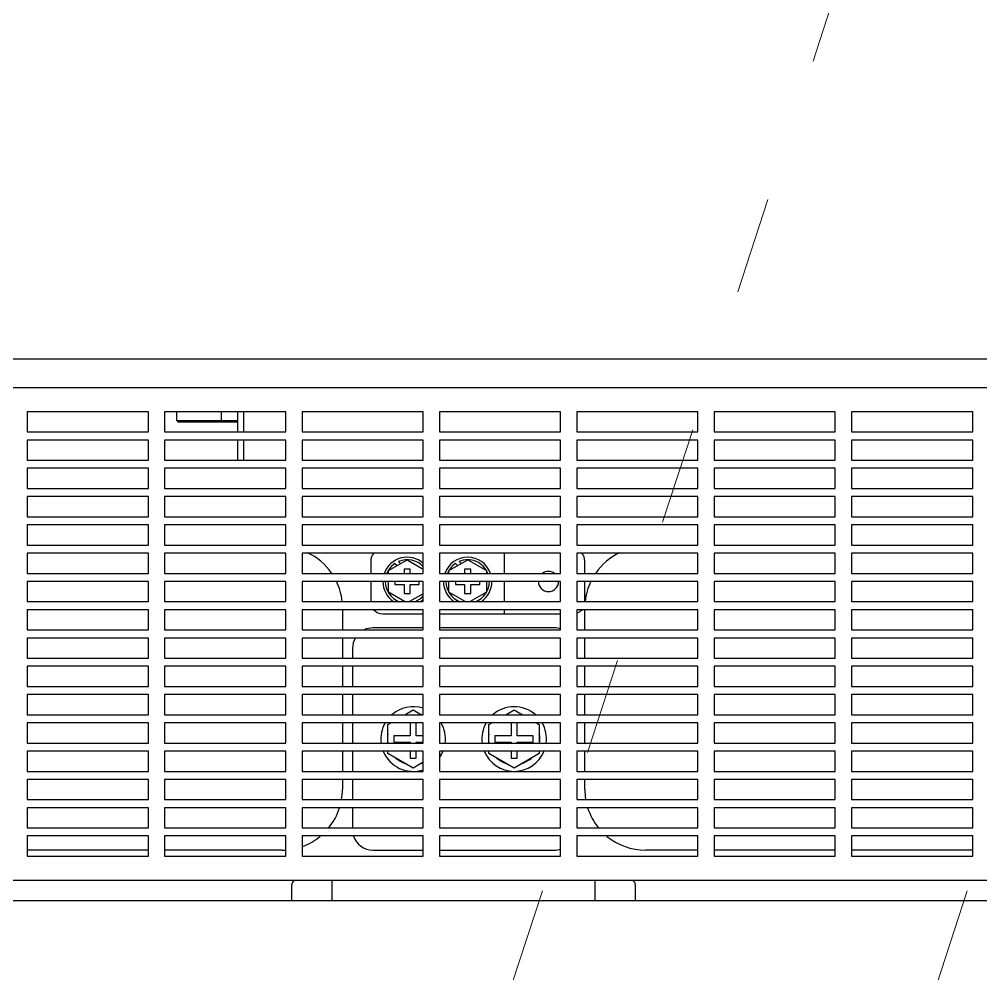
# Model space of a CAD drawing. Extents: x 61367 to 140945, y -1257 to 25588.
# Drawn here: x 93661.9 to 93899.9, y 18203 to 18439.2 of the extents above; entities that cross this region are included whole.
import ezdxf

# ---------------------------------------------------------------- set-up
doc = ezdxf.new("R2010")
doc.units = 0
doc.header["$MEASUREMENT"] = 0
doc.linetypes.add('ACAD_ISO03W100', pattern=[30, 12, -18])
doc.layers.get('0').update_dxf_attribs({"linetype": 'CONTINUOUS'})
for name, color, linetype in [('2401-00258-M8-20HWMC_0', 7, 'CONTINUOUS'), ('2401-00300-M6-16HWMC_0', 7, 'CONTINUOUS'), ('2403-00027_S-M6-0_0', 7, 'CONTINUOUS'), ('4212-62832_1_0', 7, 'CONTINUOUS'), ('4212-88600-2_1_0', 7, 'CONTINUOUS'), ('4212-88600-2_2_0', 7, 'CONTINUOUS'), ('4215-06933_0', 7, 'CONTINUOUS'), ('4215-06934_0', 7, 'CONTINUOUS'), ('4215-07850_1_0', 7, 'CONTINUOUS')]:
    doc.layers.add(name, color=color, linetype=linetype)
doc.layers.add('THICK', color=7, linetype='CONTINUOUS', lineweight=0)

# ---------------------------------------------------------------- blocks, each defined once
blk = doc.blocks.new('ETRYRTERRTERWDDASW')
at = {"layer": 'THICK', "color": 1, "linetype": 'ACAD_ISO03W100', "ltscale": 2}
for p, q in [((214128.38, 51356.57), (213334.9, 48924.57)), ((214233.57, 51356.57), (213440.09, 48924.57))]:
    blk.add_line(p, q, dxfattribs=at)
blk = doc.blocks.new('RYHTHYT')
at = {"layer": '2401-00258-M8-20HWMC_0', "color": 7, "linetype": 'Continuous'}
for p, q in [((-32932.05, -69676.16), (-32929.99, -69674.97)), ((-32929.99, -69674.97), (-32927.93, -69676.16)), ((-32907.05, -69676.16), (-32904.99, -69674.97)), ((-32904.99, -69674.97), (-32902.93, -69676.16)), ((-32936.21, -69678.57), (-32935.51, -69678.16)), ((-32936.21, -69683.16), (-32936.21, -69678.57)), ((-32930.74, -69678.16), (-32930.74, -69681.41)), ((-32929.24, -69681.41), (-32929.24, -69678.16)), ((-32911.21, -69678.57), (-32910.51, -69678.16)), ((-32911.21, -69683.16), (-32911.21, -69678.57)), ((-32905.74, -69678.16), (-32905.74, -69681.41)), ((-32904.24, -69681.41), (-32904.24, -69678.16)), ((-32899.46, -69678.16), (-32898.76, -69678.57)), ((-32898.76, -69678.57), (-32898.76, -69683.16)), ((-32930.74, -69681.41), (-32934.74, -69681.41)), ((-32934.74, -69681.41), (-32934.74, -69682.91)), ((-32927.49, -69681.41), (-32929.24, -69681.41)), ((-32905.74, -69681.41), (-32909.74, -69681.41)), ((-32909.74, -69681.41), (-32909.74, -69682.91)), ((-32900.24, -69681.41), (-32904.24, -69681.41)), ((-32900.24, -69682.91), (-32900.24, -69681.41)), ((-32934.74, -69682.91), (-32930.74, -69682.91)), ((-32930.74, -69682.91), (-32930.74, -69683.16)), ((-32929.24, -69682.91), (-32927.49, -69682.91)), ((-32929.24, -69683.16), (-32929.24, -69682.91)), ((-32909.74, -69682.91), (-32905.74, -69682.91)), ((-32905.74, -69682.91), (-32905.74, -69683.16)), ((-32904.24, -69682.91), (-32900.24, -69682.91)), ((-32904.24, -69683.16), (-32904.24, -69682.91)), ((-32936.21, -69685.76), (-32936.21, -69685.16)), ((-32929.99, -69689.35), (-32936.21, -69685.76)), ((-32930.74, -69685.16), (-32930.74, -69686.91)), ((-32929.24, -69686.91), (-32929.24, -69685.16)), ((-32911.21, -69685.76), (-32911.21, -69685.16)), ((-32904.99, -69689.35), (-32911.21, -69685.76)), ((-32905.74, -69685.16), (-32905.74, -69686.91)), ((-32898.76, -69685.76), (-32904.99, -69689.35)), ((-32904.24, -69686.91), (-32904.24, -69685.16)), ((-32898.76, -69685.16), (-32898.76, -69685.76)), ((-32930.74, -69686.91), (-32929.24, -69686.91)), ((-32927.49, -69687.91), (-32929.99, -69689.35)), ((-32905.74, -69686.91), (-32904.24, -69686.91))]:
    blk.add_line(p, q, dxfattribs=at)
for centre, radius, start, end in [((-32929.99, -69682.16), 8, 71.7652, 131.3046), ((-32904.99, -69682.16), 8, 48.6954, 131.3046), ((-32929.99, -69682.16), 6.37, 70.7029, 71.9647), ((-32904.99, -69682.16), 6.37, 70.7029, 71.9647), ((-32929.99, -69682.16), 8, 149.9582, 187.1863), ((-32929.99, -69682.16), 8, 352.8137, 30.0418), ((-32904.99, -69682.16), 8, 149.9582, 187.1863), ((-32904.99, -69682.16), 8, 352.8137, 30.0418), ((-32929.99, -69682.16), 6.37, 168.0353, 189.0483), ((-32904.99, -69682.16), 6.37, 168.0353, 189.0483), ((-32904.99, -69682.16), 6.37, 350.9517, 11.9647), ((-32929.99, -69682.16), 8, 202.0565, 288.2348), ((-32929.99, -69682.16), 8, 324.5271, 337.9435), ((-32904.99, -69682.16), 8, 202.0565, 337.9435), ((-32929.99, -69682.16), 6.37, 228.0353, 251.9647), ((-32929.99, -69682.16), 6.37, 288.0353, 293.1878), ((-32904.99, -69682.16), 6.37, 228.0353, 251.9647), ((-32904.99, -69682.16), 6.37, 288.0353, 311.9647)]:
    blk.add_arc(centre, radius, start, end, dxfattribs=at)
at = {"layer": '2401-00300-M6-16HWMC_0', "color": 7, "linetype": 'Continuous'}
for p, q in [((-32936.12, -69640.49), (-32931.49, -69637.81)), ((-32934.5, -69638.71), (-32933.97, -69639.24)), ((-32933.08, -69638.73), (-32933.59, -69638.22)), ((-32931.49, -69637.81), (-32927.49, -69640.12)), ((-32921.12, -69640.49), (-32916.49, -69637.81)), ((-32919.5, -69638.71), (-32918.97, -69639.24)), ((-32918.08, -69638.73), (-32918.59, -69638.22)), ((-32916.49, -69637.81), (-32911.85, -69640.49)), ((-32936.12, -69641.16), (-32936.12, -69640.49)), ((-32930.74, -69640.16), (-32932.24, -69640.16)), ((-32932.24, -69640.16), (-32932.24, -69641.16)), ((-32930.74, -69641.16), (-32930.74, -69640.16)), ((-32921.12, -69641.16), (-32921.12, -69640.49)), ((-32915.74, -69640.16), (-32917.24, -69640.16)), ((-32917.24, -69640.16), (-32917.24, -69641.16)), ((-32915.74, -69641.16), (-32915.74, -69640.16)), ((-32911.85, -69640.49), (-32911.85, -69641.16)), ((-32936.12, -69645.84), (-32936.12, -69643.16)), ((-32934.49, -69643.16), (-32934.49, -69643.91)), ((-32928.49, -69643.91), (-32928.49, -69643.16)), ((-32921.12, -69645.84), (-32921.12, -69643.16)), ((-32919.49, -69643.16), (-32919.49, -69643.91)), ((-32913.49, -69643.91), (-32913.49, -69643.16)), ((-32911.85, -69643.16), (-32911.85, -69645.84)), ((-32932.1, -69648.16), (-32936.12, -69645.84)), ((-32934.49, -69643.91), (-32932.24, -69643.91)), ((-32932.24, -69643.91), (-32932.24, -69646.16)), ((-32930.74, -69643.91), (-32928.49, -69643.91)), ((-32930.74, -69646.16), (-32930.74, -69643.91)), ((-32917.1, -69648.16), (-32921.12, -69645.84)), ((-32919.49, -69643.91), (-32917.24, -69643.91)), ((-32917.24, -69643.91), (-32917.24, -69646.16)), ((-32911.85, -69645.84), (-32915.87, -69648.16)), ((-32915.74, -69643.91), (-32913.49, -69643.91)), ((-32915.74, -69646.16), (-32915.74, -69643.91)), ((-32932.24, -69646.16), (-32930.74, -69646.16)), ((-32927.49, -69646.21), (-32930.87, -69648.16)), ((-32917.24, -69646.16), (-32915.74, -69646.16))]:
    blk.add_line(p, q, dxfattribs=at)
for centre, radius, start, end in [((-32931.49, -69643.16), 6, 48.1287, 160.4814), ((-32931.49, -69643.16), 5.38, 124.1123, 158.1195), ((-32931.49, -69643.16), 5.38, 41.7983, 112.9799), ((-32916.49, -69643.16), 6, 19.5186, 160.4814), ((-32916.49, -69643.16), 5.38, 124.1123, 158.1195), ((-32916.49, -69643.16), 5.38, 21.8854, 112.9799), ((-32931.49, -69643.16), 6, 180, 236.5861), ((-32931.49, -69643.16), 5.38, 180, 248.8139), ((-32916.49, -69643.16), 6, 180, 236.5861), ((-32916.49, -69643.16), 5.38, 180, 248.8139), ((-32916.49, -69643.16), 5.38, 291.1735, 0), ((-32916.49, -69643.16), 6, 303.4139, 0), ((-32931.49, -69643.16), 5.38, 291.1735, 318.1391), ((-32931.49, -69643.16), 6, 303.4139, 311.8713)]:
    blk.add_arc(centre, radius, start, end, dxfattribs=at)
at = {"layer": '2403-00027_S-M6-0_0', "color": 7, "linetype": 'Continuous'}
for p, q in [((-32988.51, -69603.36), (-32988.51, -69601.16)), ((-32977.46, -69603.36), (-32977.46, -69601.16)), ((-32988.51, -69603.36), (-32977.46, -69603.36)), ((-32988.51, -69603.36), (-32988.21, -69603.66)), ((-32988.21, -69603.66), (-32977.76, -69603.66)), ((-32977.46, -69603.36), (-32977.76, -69603.66)), ((-32977.76, -69603.66), (-32973.49, -69603.66)), ((-32977.46, -69603.36), (-32973.49, -69603.36))]:
    blk.add_line(p, q, dxfattribs=at)
at = {"layer": '4212-62832_1_0', "color": 7, "linetype": 'Continuous'}
blk.add_line((-32610.19, -69588.16), (-33444.79, -69588.16), dxfattribs=at)
at = {"layer": '4212-88600-2_1_0', "color": 7, "linetype": 'Continuous'}
for p, q in [((-32947.49, -69650.16), (-32947.49, -69655.16)), ((-32887.49, -69655.16), (-32887.49, -69650.16)), ((-32947.49, -69657.16), (-32947.49, -69662.16)), ((-32887.49, -69662.16), (-32887.49, -69657.16)), ((-32947.49, -69664.16), (-32947.49, -69669.16)), ((-32887.49, -69669.16), (-32887.49, -69664.16)), ((-32947.49, -69671.16), (-32947.49, -69676.16)), ((-32887.49, -69676.16), (-32887.49, -69671.16)), ((-32947.49, -69678.16), (-32947.49, -69683.16)), ((-32887.49, -69683.16), (-32887.49, -69678.16)), ((-32947.49, -69685.16), (-32947.49, -69690.16)), ((-32887.49, -69690.16), (-32887.49, -69685.16)), ((-32947.49, -69692.16), (-32947.49, -69694.66)), ((-32887.49, -69694.66), (-32887.49, -69692.16)), ((-32995.49, -69709.66), (-33025.49, -69709.66)), ((-32962.49, -69709.66), (-32991.49, -69709.66)), ((-32859.49, -69709.66), (-32872.49, -69709.66)), ((-32825.49, -69709.66), (-32855.49, -69709.66)), ((-32791.49, -69709.66), (-32821.49, -69709.66)), ((-32949.99, -69722.16), (-32949.99, -69717.16)), ((-32884.99, -69717.16), (-32884.99, -69722.16)), ((-32959.99, -69722.16), (-32959.99, -69718.16)), ((-32874.99, -69718.16), (-32874.99, -69722.16)), ((-33389.49, -69722.16), (-32665.49, -69722.16))]:
    blk.add_line(p, q, dxfattribs=at)
for centre, start, end in [((-32962.49, -69649.66), 34.815, 65.0889), ((-32872.49, -69649.66), 114.9111, 145.185), ((-32962.49, -69649.66), 5.8604, 25.8691), ((-32872.49, -69649.66), 154.1309, 174.1396), ((-32962.49, -69694.66), 350.2878, 0), ((-32872.49, -69694.66), 180, 189.7122), ((-32962.49, -69694.66), 320.3318, 342.4548), ((-32872.49, -69694.66), 197.5452, 219.6682), ((-32962.49, -69694.66), 289.6203, 309.3884), ((-32872.49, -69694.66), 230.6116, 270), ((-32962.49, -69694.66), 270, 273.92)]:
    blk.add_arc(centre, 15, start, end, dxfattribs=at)
for centre, start_param, end_param in [((-32958.99, -69718.16), 1.651081, 3.141593), ((-32875.99, -69718.16), 0, 1.490511)]:
    blk.add_ellipse(centre, major_axis=(1, 0), ratio=1, start_param=start_param, end_param=end_param, dxfattribs=at)
at = {"layer": '4212-88600-2_2_0', "color": 7, "linetype": 'Continuous'}
for p, q in [((-32927.49, -69654.66), (-32939.99, -69654.66)), ((-32894.99, -69654.66), (-32923.49, -69654.66)), ((-32944.99, -69659.66), (-32944.99, -69662.16)), ((-32944.99, -69664.16), (-32944.99, -69669.16)), ((-32944.99, -69671.16), (-32944.99, -69676.16)), ((-32944.99, -69678.16), (-32944.99, -69683.16)), ((-32944.99, -69685.16), (-32944.99, -69690.16)), ((-32944.99, -69692.16), (-32944.99, -69697.16)), ((-32944.99, -69699.16), (-32944.99, -69704.16)), ((-32939.99, -69709.66), (-32927.49, -69709.66)), ((-32923.49, -69709.66), (-32894.99, -69709.66))]:
    blk.add_line(p, q, dxfattribs=at)
for centre, start, end in [((-32939.99, -69659.66), 90, 114.9111), ((-32894.99, -69659.66), 72.4548, 90), ((-32939.99, -69659.66), 150, 180), ((-32939.99, -69704.66), 197.5452, 270), ((-32894.99, -69704.66), 270, 287.5452)]:
    blk.add_arc(centre, 5, start, end, dxfattribs=at)
at = {"layer": '4215-06933_0', "color": 7, "linetype": 'Continuous'}
for p, q in [((-32907.49, -69636.16), (-32907.49, -69641.16)), ((-32940.49, -69638.16), (-32940.49, -69641.16)), ((-32887.49, -69641.16), (-32887.49, -69638.16)), ((-32940.49, -69643.16), (-32940.49, -69648.16)), ((-32907.49, -69643.16), (-32907.49, -69648.16)), ((-32887.49, -69648.16), (-32887.49, -69643.16)), ((-32907.49, -69650.16), (-32907.49, -69651.16)), ((-32937.49, -69651.16), (-32927.49, -69651.16)), ((-32923.49, -69651.16), (-32893.49, -69651.16))]:
    blk.add_line(p, q, dxfattribs=at)
for centre, radius, start, end in [((-32937.49, -69638.16), 3, 137.9125, 180), ((-32890.49, -69638.16), 3, 0, 42.0875), ((-32896.49, -69643.16), 2.5, 53.277, 126.723), ((-32896.49, -69643.16), 2.5, 180, 0), ((-32937.49, -69648.16), 3, 222.0875, 270), ((-32890.49, -69648.16), 3, 289.6203, 317.9125)]:
    blk.add_arc(centre, radius, start, end, dxfattribs=at)
at = {"layer": '4215-06934_0', "color": 7, "linetype": 'Continuous'}
for p, q in [((-33447.49, -69595.16), (-32607.49, -69595.16)), ((-32995.49, -69601.16), (-33025.49, -69601.16)), ((-33025.49, -69601.16), (-33025.49, -69606.16)), ((-32995.49, -69606.16), (-32995.49, -69601.16)), ((-32961.49, -69601.16), (-32991.49, -69601.16)), ((-32991.49, -69601.16), (-32991.49, -69606.16)), ((-32961.49, -69606.16), (-32961.49, -69601.16)), ((-32927.49, -69601.16), (-32957.49, -69601.16)), ((-32957.49, -69601.16), (-32957.49, -69606.16)), ((-32927.49, -69606.16), (-32927.49, -69601.16)), ((-32893.49, -69601.16), (-32923.49, -69601.16)), ((-32923.49, -69601.16), (-32923.49, -69606.16)), ((-32893.49, -69606.16), (-32893.49, -69601.16)), ((-32859.49, -69601.16), (-32889.49, -69601.16)), ((-32889.49, -69601.16), (-32889.49, -69606.16)), ((-32859.49, -69606.16), (-32859.49, -69601.16)), ((-32825.49, -69601.16), (-32855.49, -69601.16)), ((-32855.49, -69601.16), (-32855.49, -69606.16)), ((-32825.49, -69606.16), (-32825.49, -69601.16)), ((-32791.49, -69601.16), (-32821.49, -69601.16)), ((-32821.49, -69601.16), (-32821.49, -69606.16)), ((-32791.49, -69606.16), (-32791.49, -69601.16)), ((-33025.49, -69606.16), (-32995.49, -69606.16)), ((-32991.49, -69606.16), (-32961.49, -69606.16)), ((-32957.49, -69606.16), (-32927.49, -69606.16)), ((-32923.49, -69606.16), (-32893.49, -69606.16)), ((-32889.49, -69606.16), (-32859.49, -69606.16)), ((-32855.49, -69606.16), (-32825.49, -69606.16)), ((-32821.49, -69606.16), (-32791.49, -69606.16)), ((-32995.49, -69608.16), (-33025.49, -69608.16)), ((-33025.49, -69608.16), (-33025.49, -69613.16)), ((-32995.49, -69613.16), (-32995.49, -69608.16)), ((-32961.49, -69608.16), (-32991.49, -69608.16)), ((-32991.49, -69608.16), (-32991.49, -69613.16)), ((-32961.49, -69613.16), (-32961.49, -69608.16)), ((-32927.49, -69608.16), (-32957.49, -69608.16)), ((-32957.49, -69608.16), (-32957.49, -69613.16)), ((-32927.49, -69613.16), (-32927.49, -69608.16)), ((-32893.49, -69608.16), (-32923.49, -69608.16)), ((-32923.49, -69608.16), (-32923.49, -69613.16)), ((-32893.49, -69613.16), (-32893.49, -69608.16)), ((-32859.49, -69608.16), (-32889.49, -69608.16)), ((-32889.49, -69608.16), (-32889.49, -69613.16)), ((-32859.49, -69613.16), (-32859.49, -69608.16)), ((-32825.49, -69608.16), (-32855.49, -69608.16)), ((-32855.49, -69608.16), (-32855.49, -69613.16)), ((-32825.49, -69613.16), (-32825.49, -69608.16)), ((-32791.49, -69608.16), (-32821.49, -69608.16)), ((-32821.49, -69608.16), (-32821.49, -69613.16)), ((-32791.49, -69613.16), (-32791.49, -69608.16)), ((-33025.49, -69613.16), (-32995.49, -69613.16)), ((-32991.49, -69613.16), (-32961.49, -69613.16)), ((-32957.49, -69613.16), (-32927.49, -69613.16)), ((-32923.49, -69613.16), (-32893.49, -69613.16)), ((-32889.49, -69613.16), (-32859.49, -69613.16)), ((-32855.49, -69613.16), (-32825.49, -69613.16)), ((-32821.49, -69613.16), (-32791.49, -69613.16)), ((-32995.49, -69615.16), (-33025.49, -69615.16)), ((-33025.49, -69615.16), (-33025.49, -69620.16)), ((-32995.49, -69620.16), (-32995.49, -69615.16)), ((-32961.49, -69615.16), (-32991.49, -69615.16)), ((-32991.49, -69615.16), (-32991.49, -69620.16)), ((-32961.49, -69620.16), (-32961.49, -69615.16)), ((-32927.49, -69615.16), (-32957.49, -69615.16)), ((-32957.49, -69615.16), (-32957.49, -69620.16)), ((-32927.49, -69620.16), (-32927.49, -69615.16)), ((-32893.49, -69615.16), (-32923.49, -69615.16)), ((-32923.49, -69615.16), (-32923.49, -69620.16)), ((-32893.49, -69620.16), (-32893.49, -69615.16)), ((-32859.49, -69615.16), (-32889.49, -69615.16)), ((-32889.49, -69615.16), (-32889.49, -69620.16)), ((-32859.49, -69620.16), (-32859.49, -69615.16)), ((-32825.49, -69615.16), (-32855.49, -69615.16)), ((-32855.49, -69615.16), (-32855.49, -69620.16)), ((-32825.49, -69620.16), (-32825.49, -69615.16)), ((-32791.49, -69615.16), (-32821.49, -69615.16)), ((-32821.49, -69615.16), (-32821.49, -69620.16)), ((-32791.49, -69620.16), (-32791.49, -69615.16)), ((-33025.49, -69620.16), (-32995.49, -69620.16)), ((-32991.49, -69620.16), (-32961.49, -69620.16)), ((-32957.49, -69620.16), (-32927.49, -69620.16)), ((-32923.49, -69620.16), (-32893.49, -69620.16)), ((-32889.49, -69620.16), (-32859.49, -69620.16)), ((-32855.49, -69620.16), (-32825.49, -69620.16)), ((-32821.49, -69620.16), (-32791.49, -69620.16)), ((-32995.49, -69622.16), (-33025.49, -69622.16)), ((-33025.49, -69622.16), (-33025.49, -69627.16)), ((-32995.49, -69627.16), (-32995.49, -69622.16)), ((-32961.49, -69622.16), (-32991.49, -69622.16)), ((-32991.49, -69622.16), (-32991.49, -69627.16)), ((-32961.49, -69627.16), (-32961.49, -69622.16)), ((-32927.49, -69622.16), (-32957.49, -69622.16)), ((-32957.49, -69622.16), (-32957.49, -69627.16)), ((-32927.49, -69627.16), (-32927.49, -69622.16)), ((-32893.49, -69622.16), (-32923.49, -69622.16)), ((-32923.49, -69622.16), (-32923.49, -69627.16)), ((-32893.49, -69627.16), (-32893.49, -69622.16)), ((-32859.49, -69622.16), (-32889.49, -69622.16)), ((-32889.49, -69622.16), (-32889.49, -69627.16)), ((-32859.49, -69627.16), (-32859.49, -69622.16)), ((-32825.49, -69622.16), (-32855.49, -69622.16)), ((-32855.49, -69622.16), (-32855.49, -69627.16)), ((-32825.49, -69627.16), (-32825.49, -69622.16)), ((-32791.49, -69622.16), (-32821.49, -69622.16)), ((-32821.49, -69622.16), (-32821.49, -69627.16)), ((-32791.49, -69627.16), (-32791.49, -69622.16)), ((-33025.49, -69627.16), (-32995.49, -69627.16)), ((-32995.49, -69629.16), (-33025.49, -69629.16)), ((-33025.49, -69629.16), (-33025.49, -69634.16)), ((-32995.49, -69634.16), (-32995.49, -69629.16)), ((-32991.49, -69627.16), (-32961.49, -69627.16)), ((-32961.49, -69629.16), (-32991.49, -69629.16)), ((-32991.49, -69629.16), (-32991.49, -69634.16)), ((-32961.49, -69634.16), (-32961.49, -69629.16)), ((-32957.49, -69627.16), (-32927.49, -69627.16)), ((-32927.49, -69629.16), (-32957.49, -69629.16)), ((-32957.49, -69629.16), (-32957.49, -69634.16)), ((-32927.49, -69634.16), (-32927.49, -69629.16)), ((-32923.49, -69627.16), (-32893.49, -69627.16)), ((-32893.49, -69629.16), (-32923.49, -69629.16)), ((-32923.49, -69629.16), (-32923.49, -69634.16)), ((-32893.49, -69634.16), (-32893.49, -69629.16)), ((-32889.49, -69627.16), (-32859.49, -69627.16)), ((-32859.49, -69629.16), (-32889.49, -69629.16)), ((-32889.49, -69629.16), (-32889.49, -69634.16)), ((-32859.49, -69634.16), (-32859.49, -69629.16)), ((-32855.49, -69627.16), (-32825.49, -69627.16)), ((-32825.49, -69629.16), (-32855.49, -69629.16)), ((-32855.49, -69629.16), (-32855.49, -69634.16)), ((-32825.49, -69634.16), (-32825.49, -69629.16)), ((-32821.49, -69627.16), (-32791.49, -69627.16)), ((-32791.49, -69629.16), (-32821.49, -69629.16)), ((-32821.49, -69629.16), (-32821.49, -69634.16)), ((-32791.49, -69634.16), (-32791.49, -69629.16)), ((-33025.49, -69634.16), (-32995.49, -69634.16)), ((-32995.49, -69636.16), (-33025.49, -69636.16)), ((-33025.49, -69636.16), (-33025.49, -69641.16)), ((-32995.49, -69641.16), (-32995.49, -69636.16)), ((-32991.49, -69634.16), (-32961.49, -69634.16)), ((-32961.49, -69636.16), (-32991.49, -69636.16)), ((-32991.49, -69636.16), (-32991.49, -69641.16)), ((-32961.49, -69641.16), (-32961.49, -69636.16)), ((-32957.49, -69634.16), (-32927.49, -69634.16)), ((-32927.49, -69636.16), (-32957.49, -69636.16)), ((-32957.49, -69636.16), (-32957.49, -69641.16)), ((-32927.49, -69641.16), (-32927.49, -69636.16)), ((-32923.49, -69634.16), (-32893.49, -69634.16)), ((-32893.49, -69636.16), (-32923.49, -69636.16)), ((-32923.49, -69636.16), (-32923.49, -69641.16)), ((-32893.49, -69641.16), (-32893.49, -69636.16)), ((-32889.49, -69634.16), (-32859.49, -69634.16)), ((-32859.49, -69636.16), (-32889.49, -69636.16)), ((-32889.49, -69636.16), (-32889.49, -69641.16)), ((-32859.49, -69641.16), (-32859.49, -69636.16)), ((-32855.49, -69634.16), (-32825.49, -69634.16)), ((-32825.49, -69636.16), (-32855.49, -69636.16)), ((-32855.49, -69636.16), (-32855.49, -69641.16)), ((-32825.49, -69641.16), (-32825.49, -69636.16)), ((-32821.49, -69634.16), (-32791.49, -69634.16)), ((-32791.49, -69636.16), (-32821.49, -69636.16)), ((-32821.49, -69636.16), (-32821.49, -69641.16)), ((-32791.49, -69641.16), (-32791.49, -69636.16)), ((-33025.49, -69641.16), (-32995.49, -69641.16)), ((-32991.49, -69641.16), (-32961.49, -69641.16)), ((-32957.49, -69641.16), (-32927.49, -69641.16)), ((-32923.49, -69641.16), (-32893.49, -69641.16)), ((-32889.49, -69641.16), (-32859.49, -69641.16)), ((-32855.49, -69641.16), (-32825.49, -69641.16)), ((-32821.49, -69641.16), (-32791.49, -69641.16)), ((-32995.49, -69643.16), (-33025.49, -69643.16)), ((-33025.49, -69643.16), (-33025.49, -69648.16)), ((-32995.49, -69648.16), (-32995.49, -69643.16)), ((-32961.49, -69643.16), (-32991.49, -69643.16)), ((-32991.49, -69643.16), (-32991.49, -69648.16)), ((-32961.49, -69648.16), (-32961.49, -69643.16)), ((-32927.49, -69643.16), (-32957.49, -69643.16)), ((-32957.49, -69643.16), (-32957.49, -69648.16)), ((-32927.49, -69648.16), (-32927.49, -69643.16)), ((-32893.49, -69643.16), (-32923.49, -69643.16)), ((-32923.49, -69643.16), (-32923.49, -69648.16)), ((-32893.49, -69648.16), (-32893.49, -69643.16)), ((-32859.49, -69643.16), (-32889.49, -69643.16)), ((-32889.49, -69643.16), (-32889.49, -69648.16)), ((-32859.49, -69648.16), (-32859.49, -69643.16)), ((-32825.49, -69643.16), (-32855.49, -69643.16)), ((-32855.49, -69643.16), (-32855.49, -69648.16)), ((-32825.49, -69648.16), (-32825.49, -69643.16)), ((-32791.49, -69643.16), (-32821.49, -69643.16)), ((-32821.49, -69643.16), (-32821.49, -69648.16)), ((-32791.49, -69648.16), (-32791.49, -69643.16)), ((-33025.49, -69648.16), (-32995.49, -69648.16)), ((-32991.49, -69648.16), (-32961.49, -69648.16)), ((-32957.49, -69648.16), (-32927.49, -69648.16)), ((-32923.49, -69648.16), (-32893.49, -69648.16)), ((-32889.49, -69648.16), (-32859.49, -69648.16)), ((-32855.49, -69648.16), (-32825.49, -69648.16)), ((-32821.49, -69648.16), (-32791.49, -69648.16)), ((-32995.49, -69650.16), (-33025.49, -69650.16)), ((-33025.49, -69650.16), (-33025.49, -69655.16)), ((-32995.49, -69655.16), (-32995.49, -69650.16)), ((-32961.49, -69650.16), (-32991.49, -69650.16)), ((-32991.49, -69650.16), (-32991.49, -69655.16)), ((-32961.49, -69655.16), (-32961.49, -69650.16)), ((-32927.49, -69650.16), (-32957.49, -69650.16)), ((-32957.49, -69650.16), (-32957.49, -69655.16)), ((-32927.49, -69655.16), (-32927.49, -69650.16)), ((-32893.49, -69650.16), (-32923.49, -69650.16)), ((-32923.49, -69650.16), (-32923.49, -69655.16)), ((-32893.49, -69655.16), (-32893.49, -69650.16)), ((-32859.49, -69650.16), (-32889.49, -69650.16)), ((-32889.49, -69650.16), (-32889.49, -69655.16)), ((-32859.49, -69655.16), (-32859.49, -69650.16)), ((-32825.49, -69650.16), (-32855.49, -69650.16)), ((-32855.49, -69650.16), (-32855.49, -69655.16)), ((-32825.49, -69655.16), (-32825.49, -69650.16)), ((-32791.49, -69650.16), (-32821.49, -69650.16)), ((-32821.49, -69650.16), (-32821.49, -69655.16)), ((-32791.49, -69655.16), (-32791.49, -69650.16)), ((-33025.49, -69655.16), (-32995.49, -69655.16)), ((-32991.49, -69655.16), (-32961.49, -69655.16)), ((-32957.49, -69655.16), (-32927.49, -69655.16)), ((-32923.49, -69655.16), (-32893.49, -69655.16)), ((-32889.49, -69655.16), (-32859.49, -69655.16)), ((-32855.49, -69655.16), (-32825.49, -69655.16)), ((-32821.49, -69655.16), (-32791.49, -69655.16)), ((-32995.49, -69657.16), (-33025.49, -69657.16)), ((-33025.49, -69657.16), (-33025.49, -69662.16)), ((-32995.49, -69662.16), (-32995.49, -69657.16)), ((-32961.49, -69657.16), (-32991.49, -69657.16)), ((-32991.49, -69657.16), (-32991.49, -69662.16)), ((-32961.49, -69662.16), (-32961.49, -69657.16)), ((-32927.49, -69657.16), (-32957.49, -69657.16)), ((-32957.49, -69657.16), (-32957.49, -69662.16)), ((-32927.49, -69662.16), (-32927.49, -69657.16)), ((-32893.49, -69657.16), (-32923.49, -69657.16)), ((-32923.49, -69657.16), (-32923.49, -69662.16)), ((-32893.49, -69662.16), (-32893.49, -69657.16)), ((-32859.49, -69657.16), (-32889.49, -69657.16)), ((-32889.49, -69657.16), (-32889.49, -69662.16)), ((-32859.49, -69662.16), (-32859.49, -69657.16)), ((-32825.49, -69657.16), (-32855.49, -69657.16)), ((-32855.49, -69657.16), (-32855.49, -69662.16)), ((-32825.49, -69662.16), (-32825.49, -69657.16)), ((-32791.49, -69657.16), (-32821.49, -69657.16)), ((-32821.49, -69657.16), (-32821.49, -69662.16)), ((-32791.49, -69662.16), (-32791.49, -69657.16)), ((-33025.49, -69662.16), (-32995.49, -69662.16)), ((-32991.49, -69662.16), (-32961.49, -69662.16)), ((-32957.49, -69662.16), (-32927.49, -69662.16)), ((-32923.49, -69662.16), (-32893.49, -69662.16)), ((-32889.49, -69662.16), (-32859.49, -69662.16)), ((-32855.49, -69662.16), (-32825.49, -69662.16)), ((-32821.49, -69662.16), (-32791.49, -69662.16)), ((-32995.49, -69664.16), (-33025.49, -69664.16)), ((-33025.49, -69664.16), (-33025.49, -69669.16)), ((-32995.49, -69669.16), (-32995.49, -69664.16)), ((-32961.49, -69664.16), (-32991.49, -69664.16)), ((-32991.49, -69664.16), (-32991.49, -69669.16)), ((-32961.49, -69669.16), (-32961.49, -69664.16)), ((-32927.49, -69664.16), (-32957.49, -69664.16)), ((-32957.49, -69664.16), (-32957.49, -69669.16)), ((-32927.49, -69669.16), (-32927.49, -69664.16)), ((-32893.49, -69664.16), (-32923.49, -69664.16)), ((-32923.49, -69664.16), (-32923.49, -69669.16)), ((-32893.49, -69669.16), (-32893.49, -69664.16)), ((-32859.49, -69664.16), (-32889.49, -69664.16)), ((-32889.49, -69664.16), (-32889.49, -69669.16)), ((-32859.49, -69669.16), (-32859.49, -69664.16)), ((-32825.49, -69664.16), (-32855.49, -69664.16)), ((-32855.49, -69664.16), (-32855.49, -69669.16)), ((-32825.49, -69669.16), (-32825.49, -69664.16)), ((-32791.49, -69664.16), (-32821.49, -69664.16)), ((-32821.49, -69664.16), (-32821.49, -69669.16)), ((-32791.49, -69669.16), (-32791.49, -69664.16)), ((-33025.49, -69669.16), (-32995.49, -69669.16)), ((-32991.49, -69669.16), (-32961.49, -69669.16)), ((-32957.49, -69669.16), (-32927.49, -69669.16)), ((-32923.49, -69669.16), (-32893.49, -69669.16)), ((-32889.49, -69669.16), (-32859.49, -69669.16)), ((-32855.49, -69669.16), (-32825.49, -69669.16)), ((-32821.49, -69669.16), (-32791.49, -69669.16)), ((-32995.49, -69671.16), (-33025.49, -69671.16)), ((-33025.49, -69671.16), (-33025.49, -69676.16)), ((-32995.49, -69676.16), (-32995.49, -69671.16)), ((-32961.49, -69671.16), (-32991.49, -69671.16)), ((-32991.49, -69671.16), (-32991.49, -69676.16)), ((-32961.49, -69676.16), (-32961.49, -69671.16)), ((-32927.49, -69671.16), (-32957.49, -69671.16)), ((-32957.49, -69671.16), (-32957.49, -69676.16)), ((-32927.49, -69676.16), (-32927.49, -69671.16)), ((-32893.49, -69671.16), (-32923.49, -69671.16)), ((-32923.49, -69671.16), (-32923.49, -69676.16)), ((-32893.49, -69676.16), (-32893.49, -69671.16)), ((-32859.49, -69671.16), (-32889.49, -69671.16)), ((-32889.49, -69671.16), (-32889.49, -69676.16)), ((-32859.49, -69676.16), (-32859.49, -69671.16)), ((-32825.49, -69671.16), (-32855.49, -69671.16)), ((-32855.49, -69671.16), (-32855.49, -69676.16)), ((-32825.49, -69676.16), (-32825.49, -69671.16)), ((-32791.49, -69671.16), (-32821.49, -69671.16)), ((-32821.49, -69671.16), (-32821.49, -69676.16)), ((-32791.49, -69676.16), (-32791.49, -69671.16)), ((-33025.49, -69676.16), (-32995.49, -69676.16)), ((-32991.49, -69676.16), (-32961.49, -69676.16)), ((-32957.49, -69676.16), (-32927.49, -69676.16)), ((-32923.49, -69676.16), (-32893.49, -69676.16)), ((-32889.49, -69676.16), (-32859.49, -69676.16)), ((-32855.49, -69676.16), (-32825.49, -69676.16)), ((-32821.49, -69676.16), (-32791.49, -69676.16)), ((-32995.49, -69678.16), (-33025.49, -69678.16)), ((-33025.49, -69678.16), (-33025.49, -69683.16)), ((-32995.49, -69683.16), (-32995.49, -69678.16)), ((-32961.49, -69678.16), (-32991.49, -69678.16)), ((-32991.49, -69678.16), (-32991.49, -69683.16)), ((-32961.49, -69683.16), (-32961.49, -69678.16)), ((-32927.49, -69678.16), (-32957.49, -69678.16)), ((-32957.49, -69678.16), (-32957.49, -69683.16)), ((-32927.49, -69683.16), (-32927.49, -69678.16)), ((-32893.49, -69678.16), (-32923.49, -69678.16)), ((-32923.49, -69678.16), (-32923.49, -69683.16)), ((-32893.49, -69683.16), (-32893.49, -69678.16)), ((-32859.49, -69678.16), (-32889.49, -69678.16)), ((-32889.49, -69678.16), (-32889.49, -69683.16)), ((-32859.49, -69683.16), (-32859.49, -69678.16)), ((-32825.49, -69678.16), (-32855.49, -69678.16)), ((-32855.49, -69678.16), (-32855.49, -69683.16)), ((-32825.49, -69683.16), (-32825.49, -69678.16)), ((-32791.49, -69678.16), (-32821.49, -69678.16)), ((-32821.49, -69678.16), (-32821.49, -69683.16)), ((-32791.49, -69683.16), (-32791.49, -69678.16)), ((-33025.49, -69683.16), (-32995.49, -69683.16)), ((-32991.49, -69683.16), (-32961.49, -69683.16)), ((-32957.49, -69683.16), (-32927.49, -69683.16)), ((-32923.49, -69683.16), (-32893.49, -69683.16)), ((-32889.49, -69683.16), (-32859.49, -69683.16)), ((-32855.49, -69683.16), (-32825.49, -69683.16)), ((-32821.49, -69683.16), (-32791.49, -69683.16)), ((-32995.49, -69685.16), (-33025.49, -69685.16)), ((-33025.49, -69685.16), (-33025.49, -69690.16)), ((-32995.49, -69690.16), (-32995.49, -69685.16)), ((-32961.49, -69685.16), (-32991.49, -69685.16)), ((-32991.49, -69685.16), (-32991.49, -69690.16)), ((-32961.49, -69690.16), (-32961.49, -69685.16)), ((-32927.49, -69685.16), (-32957.49, -69685.16)), ((-32957.49, -69685.16), (-32957.49, -69690.16)), ((-32927.49, -69690.16), (-32927.49, -69685.16)), ((-32893.49, -69685.16), (-32923.49, -69685.16)), ((-32923.49, -69685.16), (-32923.49, -69690.16)), ((-32893.49, -69690.16), (-32893.49, -69685.16)), ((-32859.49, -69685.16), (-32889.49, -69685.16)), ((-32889.49, -69685.16), (-32889.49, -69690.16)), ((-32859.49, -69690.16), (-32859.49, -69685.16)), ((-32825.49, -69685.16), (-32855.49, -69685.16)), ((-32855.49, -69685.16), (-32855.49, -69690.16)), ((-32825.49, -69690.16), (-32825.49, -69685.16)), ((-32791.49, -69685.16), (-32821.49, -69685.16)), ((-32821.49, -69685.16), (-32821.49, -69690.16)), ((-32791.49, -69690.16), (-32791.49, -69685.16)), ((-33025.49, -69690.16), (-32995.49, -69690.16)), ((-32991.49, -69690.16), (-32961.49, -69690.16)), ((-32957.49, -69690.16), (-32927.49, -69690.16)), ((-32923.49, -69690.16), (-32893.49, -69690.16)), ((-32889.49, -69690.16), (-32859.49, -69690.16)), ((-32855.49, -69690.16), (-32825.49, -69690.16)), ((-32821.49, -69690.16), (-32791.49, -69690.16)), ((-32995.49, -69692.16), (-33025.49, -69692.16)), ((-33025.49, -69692.16), (-33025.49, -69697.16)), ((-32995.49, -69697.16), (-32995.49, -69692.16)), ((-32961.49, -69692.16), (-32991.49, -69692.16)), ((-32991.49, -69692.16), (-32991.49, -69697.16)), ((-32961.49, -69697.16), (-32961.49, -69692.16)), ((-32927.49, -69692.16), (-32957.49, -69692.16)), ((-32957.49, -69692.16), (-32957.49, -69697.16)), ((-32927.49, -69697.16), (-32927.49, -69692.16)), ((-32893.49, -69692.16), (-32923.49, -69692.16)), ((-32923.49, -69692.16), (-32923.49, -69697.16)), ((-32893.49, -69697.16), (-32893.49, -69692.16)), ((-32859.49, -69692.16), (-32889.49, -69692.16)), ((-32889.49, -69692.16), (-32889.49, -69697.16)), ((-32859.49, -69697.16), (-32859.49, -69692.16)), ((-32825.49, -69692.16), (-32855.49, -69692.16)), ((-32855.49, -69692.16), (-32855.49, -69697.16)), ((-32825.49, -69697.16), (-32825.49, -69692.16)), ((-32791.49, -69692.16), (-32821.49, -69692.16)), ((-32821.49, -69692.16), (-32821.49, -69697.16)), ((-32791.49, -69697.16), (-32791.49, -69692.16)), ((-33025.49, -69697.16), (-32995.49, -69697.16)), ((-32991.49, -69697.16), (-32961.49, -69697.16)), ((-32957.49, -69697.16), (-32927.49, -69697.16)), ((-32923.49, -69697.16), (-32893.49, -69697.16)), ((-32889.49, -69697.16), (-32859.49, -69697.16)), ((-32855.49, -69697.16), (-32825.49, -69697.16)), ((-32821.49, -69697.16), (-32791.49, -69697.16)), ((-32995.49, -69699.16), (-33025.49, -69699.16)), ((-33025.49, -69699.16), (-33025.49, -69704.16)), ((-32995.49, -69704.16), (-32995.49, -69699.16)), ((-32961.49, -69699.16), (-32991.49, -69699.16)), ((-32991.49, -69699.16), (-32991.49, -69704.16)), ((-32961.49, -69704.16), (-32961.49, -69699.16)), ((-32927.49, -69699.16), (-32957.49, -69699.16)), ((-32957.49, -69699.16), (-32957.49, -69704.16)), ((-32927.49, -69704.16), (-32927.49, -69699.16)), ((-32893.49, -69699.16), (-32923.49, -69699.16)), ((-32923.49, -69699.16), (-32923.49, -69704.16)), ((-32893.49, -69704.16), (-32893.49, -69699.16)), ((-32859.49, -69699.16), (-32889.49, -69699.16)), ((-32889.49, -69699.16), (-32889.49, -69704.16)), ((-32859.49, -69704.16), (-32859.49, -69699.16)), ((-32825.49, -69699.16), (-32855.49, -69699.16)), ((-32855.49, -69699.16), (-32855.49, -69704.16)), ((-32825.49, -69704.16), (-32825.49, -69699.16)), ((-32791.49, -69699.16), (-32821.49, -69699.16)), ((-32821.49, -69699.16), (-32821.49, -69704.16)), ((-32791.49, -69704.16), (-32791.49, -69699.16)), ((-33025.49, -69704.16), (-32995.49, -69704.16)), ((-32991.49, -69704.16), (-32961.49, -69704.16)), ((-32957.49, -69704.16), (-32927.49, -69704.16)), ((-32923.49, -69704.16), (-32893.49, -69704.16)), ((-32889.49, -69704.16), (-32859.49, -69704.16)), ((-32855.49, -69704.16), (-32825.49, -69704.16)), ((-32821.49, -69704.16), (-32791.49, -69704.16)), ((-32995.49, -69706.16), (-33025.49, -69706.16)), ((-33025.49, -69706.16), (-33025.49, -69711.16)), ((-32995.49, -69711.16), (-32995.49, -69706.16)), ((-32961.49, -69706.16), (-32991.49, -69706.16)), ((-32991.49, -69706.16), (-32991.49, -69711.16)), ((-32961.49, -69711.16), (-32961.49, -69706.16)), ((-32927.49, -69706.16), (-32957.49, -69706.16)), ((-32957.49, -69706.16), (-32957.49, -69711.16)), ((-32927.49, -69711.16), (-32927.49, -69706.16)), ((-32893.49, -69706.16), (-32923.49, -69706.16)), ((-32923.49, -69706.16), (-32923.49, -69711.16)), ((-32893.49, -69711.16), (-32893.49, -69706.16)), ((-32859.49, -69706.16), (-32889.49, -69706.16)), ((-32889.49, -69706.16), (-32889.49, -69711.16)), ((-32859.49, -69711.16), (-32859.49, -69706.16)), ((-32825.49, -69706.16), (-32855.49, -69706.16)), ((-32855.49, -69706.16), (-32855.49, -69711.16)), ((-32825.49, -69711.16), (-32825.49, -69706.16)), ((-32791.49, -69706.16), (-32821.49, -69706.16)), ((-32821.49, -69706.16), (-32821.49, -69711.16)), ((-32791.49, -69711.16), (-32791.49, -69706.16)), ((-33025.49, -69711.16), (-32995.49, -69711.16)), ((-32991.49, -69711.16), (-32961.49, -69711.16)), ((-32957.49, -69711.16), (-32927.49, -69711.16)), ((-32923.49, -69711.16), (-32893.49, -69711.16)), ((-32889.49, -69711.16), (-32859.49, -69711.16)), ((-32855.49, -69711.16), (-32825.49, -69711.16)), ((-32821.49, -69711.16), (-32791.49, -69711.16)), ((-32607.49, -69717.16), (-33447.49, -69717.16))]:
    blk.add_line(p, q, dxfattribs=at)
at = {"layer": '4215-07850_1_0', "color": 7, "linetype": 'Continuous'}
for p, q in [((-32973.49, -69601.16), (-32973.49, -69606.16)), ((-32971.99, -69601.16), (-32971.99, -69606.16)), ((-32973.49, -69608.16), (-32973.49, -69613.16)), ((-32971.99, -69608.16), (-32971.99, -69613.16))]:
    blk.add_line(p, q, dxfattribs=at)

msp = doc.modelspace()

# ---------------------------------------------------------------- linework, layer by layer
at = {"color": 5}
msp.add_lwpolyline([(94961.912, 18006.086), (91476.912, 18006.086), (91476.912, 18221.086), (94961.912, 18221.086)], close=True, dxfattribs=at)

# ---------------------------------------------------------------- block references
at = {"lineweight": -3}
msp.add_blockref('RYHTHYT', (126689.399, 87943.251), dxfattribs=at)
msp.add_blockref('ETRYRTERRTERWDDASW', (-119611.176, -30908.483))

doc.saveas('drawing.dxf')
